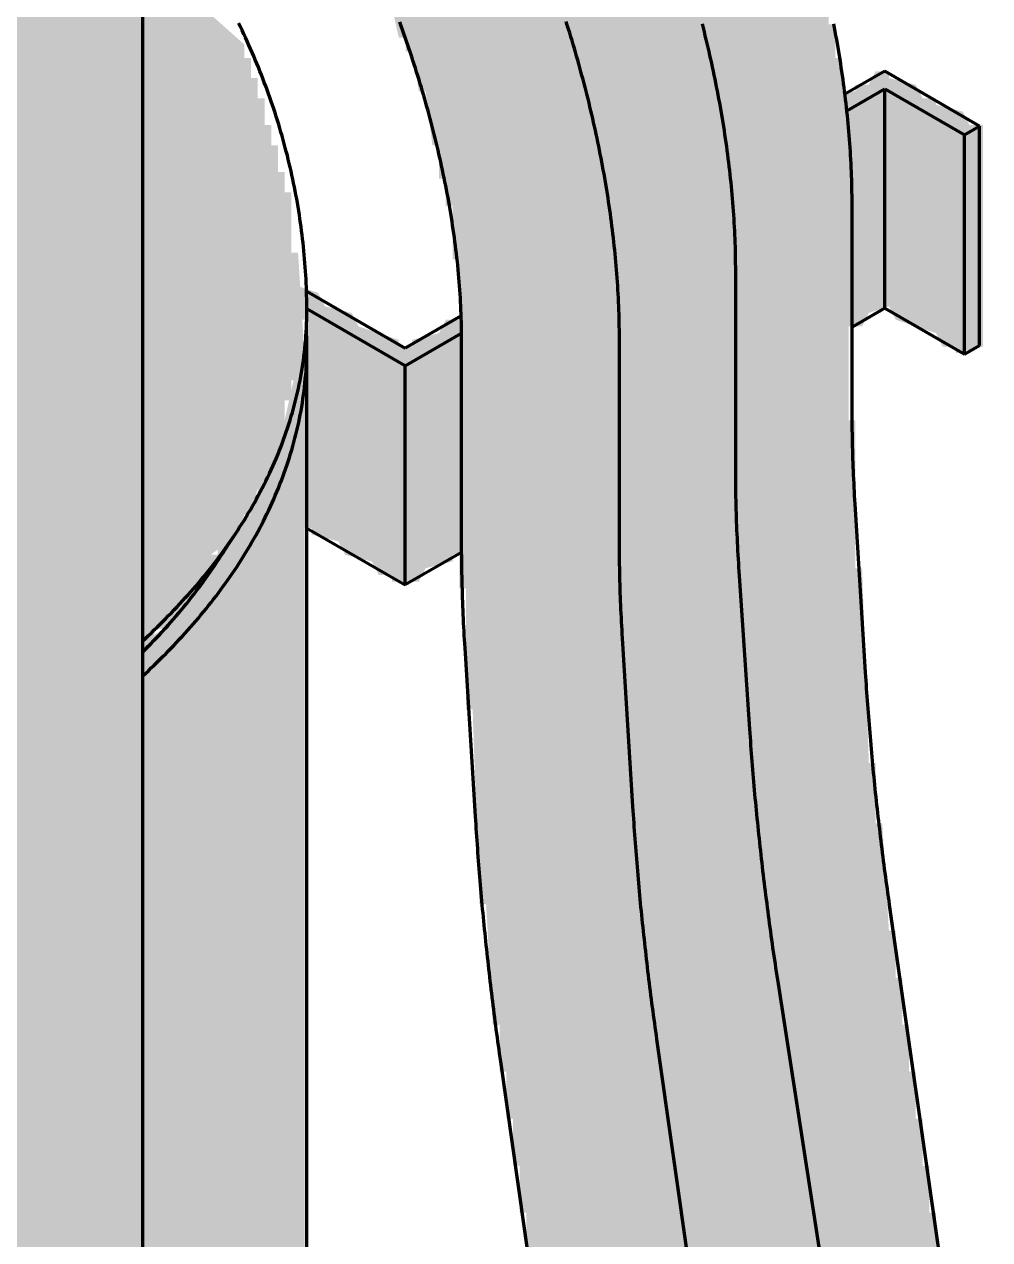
# Model space of a CAD drawing. Header units: millimetres. Extents: x 0 to 420, y 0 to 297.
# Drawn here: x 246.51 to 260.89, y 216.97 to 235.08 of the extents above; entities that cross this region are included whole.
import ezdxf

# ---------------------------------------------------------------- set-up
doc = ezdxf.new("R2010")
doc.units = ezdxf.units.MM
doc.layers.add('01-VISIBLE', color=7, linetype='CONTINUOUS', lineweight=70)
doc.layers.add('13-GRAFICA', color=30, linetype='CONTINUOUS', lineweight=18)

msp = doc.modelspace()

# ---------------------------------------------------------------- hatches: boundary and pattern name
at = {"layer": '13-GRAFICA', "true_color": 0xb21820}
h = msp.add_hatch(color=7, dxfattribs=at)
h.dxf.hatch_style = 1
h.paths.add_polyline_path([(220.992, 262.475), (220.992, 262.375), (221.192, 262.375), (221.192, 262.275), (221.792, 262.175), (221.792, 262.075), (221.992, 262.075), (221.992, 261.975), (222.192, 261.975), (222.192, 261.875), (222.392, 261.875), (222.392, 261.775), (222.592, 261.775), (222.592, 261.675), (222.792, 261.675), (222.792, 261.575), (222.992, 261.575), (222.992, 261.475), (223.592, 261.275), (223.692, 261.075), (223.892, 261.075), (223.892, 260.975), (224.292, 260.875), (224.392, 260.675), (224.992, 260.475), (225.092, 260.275), (225.692, 260.075), (225.792, 259.875), (225.992, 259.875), (225.992, 259.775), (226.192, 259.775), (226.292, 259.575), (226.892, 259.375), (226.992, 259.175), (227.592, 258.975), (227.692, 258.775), (228.292, 258.575), (228.392, 258.375), (228.792, 258.275), (228.892, 258.075), (229.092, 258.075), (229.092, 257.975), (229.492, 257.875), (229.592, 257.675), (230.192, 257.475), (230.292, 257.275), (230.692, 257.175), (230.792, 256.975), (231.392, 256.775), (231.492, 256.575), (231.692, 256.575), (231.692, 256.475), (232.092, 256.375), (232.192, 256.175), (232.792, 255.975), (232.892, 255.775), (233.292, 255.675), (233.392, 255.475), (233.992, 255.275), (234.092, 255.075), (234.492, 254.975), (234.492, 254.875), (234.792, 254.775), (234.892, 254.575), (235.292, 254.475), (235.392, 254.275), (235.592, 254.275), (235.692, 254.075), (236.092, 253.975), (236.292, 253.675), (236.492, 253.675), (236.592, 253.475), (236.792, 253.475), (236.892, 253.275), (237.092, 253.275), (237.292, 252.975), (237.492, 252.975), (237.492, 252.875), (237.792, 252.775), (238.092, 252.375), (238.292, 252.375), (238.492, 252.075), (238.692, 252.075), (238.992, 251.675), (239.192, 251.675), (239.392, 251.375), (239.592, 251.375), (240.092, 250.775), (240.292, 250.775), (240.792, 250.175), (240.992, 250.175), (242.192, 248.875), (242.392, 248.875), (242.392, 248.775), (243.192, 248.075), (243.192, 247.875), (244.292, 246.875), (244.292, 246.675), (244.392, 246.675), (244.392, 246.575), (244.692, 246.375), (244.692, 246.175), (245.092, 245.875), (245.092, 245.675), (245.392, 245.475), (245.392, 245.275), (245.592, 245.175), (245.592, 244.975), (245.792, 244.875), (245.792, 244.675), (246.092, 244.475), (246.092, 244.275), (246.292, 244.175), (246.292, 243.975), (246.492, 243.875), (246.492, 243.675), (246.792, 243.475), (246.792, 243.275), (246.892, 243.275), (246.992, 242.975), (247.192, 242.875), (247.192, 242.675), (247.292, 242.675), (247.292, 242.475), (247.392, 242.475), (247.392, 242.275), (247.492, 242.275), (247.492, 242.075), (247.592, 242.075), (247.592, 241.875), (247.692, 241.875), (247.692, 241.675), (247.792, 241.675), (247.892, 240.975), (247.992, 240.975), (247.992, 240.675), (248.092, 240.675), (248.092, 240.175), (248.192, 240.175), (248.192, 238.975), (248.292, 238.975), (248.292, 212.875), (248.192, 212.875), (248.192, 212.675), (248.092, 212.675), (247.992, 212.475), (247.792, 212.475), (247.792, 208.075), (247.692, 208.075), (247.692, 207.975), (247.292, 207.875), (247.192, 207.675), (246.792, 207.575), (246.692, 207.375), (246.092, 207.175), (245.992, 206.975), (245.392, 206.775), (245.392, 206.675), (245.092, 206.575), (245.092, 206.475), (244.592, 206.575), (244.592, 211.475), (244.692, 211.475), (244.692, 211.675), (244.892, 211.775), (244.892, 211.975), (245.092, 212.075), (245.092, 212.275), (245.392, 212.475), (245.392, 212.675), (245.492, 212.675), (245.592, 212.975), (245.692, 212.975), (245.692, 239.775), (245.592, 239.775), (245.492, 240.575), (245.392, 240.575), (245.392, 240.875), (245.292, 240.875), (245.192, 241.275), (244.992, 241.375), (244.992, 241.575), (244.792, 241.675), (244.792, 241.875), (244.592, 241.975), (244.592, 242.175), (244.392, 242.275), (244.392, 242.475), (244.092, 242.675), (244.092, 242.875), (243.892, 242.975), (243.892, 243.175), (243.692, 243.275), (243.692, 243.475), (243.392, 243.675), (243.392, 243.875), (243.192, 243.975), (243.192, 244.175), (242.792, 244.475), (242.792, 244.675), (242.492, 244.875), (242.492, 245.075), (241.792, 245.675), (241.792, 245.875), (241.692, 245.875), (239.992, 247.675), (239.792, 247.675), (239.092, 248.475), (238.892, 248.475), (238.392, 249.075), (238.192, 249.075), (237.792, 249.575), (237.592, 249.575), (237.392, 249.875), (237.192, 249.875), (236.892, 250.275), (236.692, 250.275), (236.492, 250.575), (236.292, 250.575), (236.092, 250.875), (235.892, 250.875), (235.892, 250.975), (235.592, 251.075), (235.392, 251.375), (235.192, 251.375), (235.092, 251.575), (234.892, 251.575), (234.692, 251.875), (234.492, 251.875), (234.392, 252.075), (234.192, 252.075), (234.192, 252.175), (233.992, 252.175), (233.892, 252.375), (233.492, 252.475), (233.392, 252.675), (233.192, 252.675), (233.092, 252.875), (232.692, 252.975), (232.592, 253.175), (231.992, 253.375), (231.892, 253.575), (231.292, 253.775), (231.192, 253.975), (230.592, 254.175), (230.492, 254.375), (230.092, 254.475), (229.992, 254.675), (229.792, 254.675), (229.792, 254.775), (229.392, 254.875), (229.292, 255.075), (228.692, 255.275), (228.592, 255.475), (227.992, 255.675), (227.892, 255.875), (227.492, 255.975), (227.392, 256.175), (227.192, 256.175), (227.192, 256.275), (226.792, 256.375), (226.692, 256.575), (226.092, 256.775), (225.992, 256.975), (225.392, 257.175), (225.292, 257.375), (225.092, 257.375), (225.092, 257.475), (224.892, 257.475), (224.792, 257.675), (224.192, 257.875), (224.092, 258.075), (223.492, 258.275), (223.392, 258.475), (222.992, 258.575), (222.892, 258.775), (222.692, 258.775), (222.692, 258.875), (222.492, 258.875), (222.492, 258.975), (222.292, 258.975), (222.292, 259.075), (222.092, 259.075), (222.092, 259.175), (221.492, 259.375), (221.492, 259.475), (221.192, 259.575), (221.192, 259.675), (220.692, 259.775), (220.692, 259.875), (220.692, 262.475)])
at = {"layer": '13-GRAFICA', "true_color": 0x202020}
h = msp.add_hatch(color=7, dxfattribs=at)
h.dxf.hatch_style = 1
h.paths.add_polyline_path([(250.692, 183.375), (250.992, 183.275), (251.092, 183.075), (251.492, 182.975), (251.492, 182.875), (251.792, 182.875), (251.792, 182.775), (251.992, 182.775), (251.992, 182.675), (252.192, 182.675), (252.192, 182.575), (252.392, 182.575), (252.392, 182.475), (252.892, 182.375), (252.892, 183.175), (252.992, 183.175), (252.992, 187.775), (253.092, 187.775), (253.092, 189.575), (253.192, 189.575), (253.292, 192.175), (253.392, 192.175), (253.492, 193.675), (253.592, 193.675), (253.592, 194.275), (253.692, 194.275), (253.692, 194.875), (253.792, 194.875), (253.792, 195.475), (253.892, 195.475), (253.892, 196.075), (253.992, 196.075), (253.992, 196.675), (254.092, 196.675), (254.292, 198.475), (254.392, 198.475), (254.492, 199.575), (254.592, 199.575), (254.592, 200.175), (254.692, 200.175), (254.792, 201.675), (254.892, 201.675), (254.992, 204.475), (255.092, 204.475), (255.092, 207.675), (254.992, 207.675), (254.992, 209.475), (254.892, 209.475), (254.792, 211.675), (254.692, 211.675), (254.592, 213.175), (254.492, 213.175), (254.492, 213.875), (254.392, 213.875), (254.392, 214.575), (254.292, 214.575), (254.292, 215.275), (254.192, 215.275), (254.192, 215.975), (254.092, 215.975), (254.092, 216.675), (253.992, 216.675), (253.992, 217.375), (253.892, 217.375), (253.892, 218.075), (253.792, 218.075), (253.792, 218.775), (253.692, 218.775), (253.692, 219.475), (253.592, 219.475), (253.592, 220.175), (253.492, 220.175), (253.392, 221.975), (253.292, 221.975), (253.192, 224.875), (253.092, 224.875), (253.092, 226.675), (252.992, 226.675), (252.992, 231.575), (252.892, 231.575), (252.892, 232.375), (252.792, 232.375), (252.792, 232.775), (252.692, 232.775), (252.692, 233.275), (252.592, 233.275), (252.492, 234.075), (252.392, 234.075), (252.292, 234.675), (252.192, 234.675), (252.192, 234.875), (252.092, 234.875), (251.892, 235.775), (251.792, 235.775), (251.792, 235.975), (251.692, 235.975), (251.692, 236.175), (251.592, 236.175), (251.592, 236.375), (251.492, 236.375), (251.492, 236.575), (251.392, 236.575), (251.392, 236.875), (251.292, 236.875), (251.292, 237.075), (251.192, 237.075), (251.192, 237.275), (251.092, 237.275), (250.892, 237.875), (250.692, 237.975), (250.692, 238.175), (250.492, 238.275), (250.492, 238.475), (250.292, 238.575), (250.192, 238.975), (250.092, 238.975), (249.992, 239.275), (249.692, 239.475), (249.692, 239.675), (249.192, 240.075), (249.192, 240.275), (249.092, 240.275), (247.992, 241.475), (247.792, 241.475), (247.792, 241.675), (247.692, 241.675), (247.692, 241.875), (247.592, 241.875), (247.592, 242.075), (247.492, 242.075), (247.492, 242.275), (247.392, 242.275), (247.192, 242.875), (246.992, 242.975), (246.992, 243.175), (246.792, 243.275), (246.792, 243.475), (246.492, 243.675), (246.492, 243.875), (246.292, 243.975), (246.292, 244.175), (246.092, 244.275), (246.092, 244.475), (245.792, 244.675), (245.792, 244.875), (245.592, 244.975), (245.592, 245.175), (245.392, 245.275), (245.392, 245.475), (245.292, 245.475), (245.292, 245.575), (245.092, 245.675), (245.092, 245.875), (244.992, 245.875), (245.092, 246.175), (245.592, 246.275), (245.692, 246.475), (245.892, 246.475), (245.992, 246.675), (246.392, 246.775), (246.492, 246.975), (246.692, 246.975), (246.692, 247.075), (246.892, 247.075), (246.892, 247.175), (247.092, 247.175), (247.092, 247.275), (247.792, 247.275), (247.792, 247.375), (249.092, 247.375), (249.092, 247.275), (249.392, 247.275), (249.392, 247.175), (250.192, 247.075), (250.192, 246.975), (250.792, 246.775), (250.892, 246.575), (251.292, 246.475), (251.392, 246.275), (251.992, 246.075), (251.992, 245.975), (252.092, 245.975), (252.192, 245.775), (252.392, 245.775), (253.092, 244.975), (253.292, 244.975), (253.292, 244.875), (254.192, 244.075), (254.192, 243.875), (254.692, 243.475), (254.692, 243.275), (255.192, 242.875), (255.192, 242.675), (255.392, 242.575), (255.392, 242.375), (255.492, 242.375), (255.592, 242.075), (255.792, 241.975), (255.892, 241.575), (256.092, 241.475), (256.092, 241.275), (256.192, 241.275), (256.292, 240.975), (256.492, 240.875), (256.592, 240.375), (256.692, 240.375), (256.692, 240.175), (256.792, 240.175), (256.792, 239.975), (256.892, 239.975), (256.892, 239.775), (256.992, 239.775), (256.992, 239.575), (257.092, 239.575), (257.092, 239.375), (257.192, 239.375), (257.192, 239.175), (257.292, 239.175), (257.292, 238.975), (257.392, 238.975), (257.392, 238.775), (257.492, 238.775), (257.692, 237.875), (257.792, 237.875), (257.792, 237.675), (257.892, 237.675), (257.892, 237.375), (257.992, 237.375), (257.992, 237.075), (258.092, 237.075), (258.092, 236.775), (258.192, 236.775), (258.192, 236.375), (258.292, 236.375), (258.292, 235.975), (258.392, 235.975), (258.392, 235.475), (258.492, 235.475), (258.492, 235.075), (258.592, 235.075), (258.592, 234.575), (258.692, 234.575), (258.692, 233.575), (258.792, 233.575), (258.792, 229.175), (258.892, 229.175), (258.892, 226.975), (258.992, 226.975), (259.092, 224.075), (259.192, 224.075), (259.192, 223.175), (259.292, 223.175), (259.392, 221.575), (259.492, 221.575), (259.492, 220.875), (259.592, 220.875), (259.592, 220.175), (259.692, 220.175), (259.692, 219.475), (259.792, 219.475), (259.792, 218.775), (259.892, 218.775), (259.892, 218.075), (259.992, 218.075), (259.992, 217.375), (260.092, 217.375), (260.092, 216.675), (260.192, 216.675), (260.192, 215.975), (260.292, 215.975), (260.292, 215.275), (260.392, 215.275), (260.392, 214.575), (260.492, 214.575), (260.592, 212.775), (260.692, 212.775), (260.692, 211.575), (260.792, 211.575), (260.792, 209.875), (260.892, 209.875), (260.892, 206.175), (260.792, 206.175), (260.692, 203.475), (260.592, 203.475), (260.592, 202.575), (260.492, 202.575), (260.492, 201.975), (260.392, 201.975), (260.392, 201.375), (260.292, 201.375), (260.292, 200.775), (260.192, 200.775), (260.192, 200.175), (260.092, 200.175), (260.092, 199.575), (259.992, 199.575), (259.992, 198.975), (259.892, 198.975), (259.692, 197.175), (259.592, 197.175), (259.492, 196.075), (259.392, 196.075), (259.392, 195.375), (259.292, 195.375), (259.292, 194.775), (259.192, 194.775), (259.192, 193.875), (259.092, 193.875), (259.092, 192.775), (258.992, 192.775), (258.892, 189.175), (258.792, 189.175), (258.792, 184.975), (258.692, 184.975), (258.692, 184.075), (258.592, 184.075), (258.592, 183.775), (258.492, 183.775), (258.492, 183.475), (258.392, 183.475), (258.392, 183.175), (258.292, 183.175), (258.292, 182.875), (258.192, 182.875), (258.192, 182.675), (258.092, 182.675), (257.992, 182.175), (257.592, 181.875), (257.592, 181.675), (257.192, 181.375), (257.192, 181.175), (257.092, 181.175), (256.892, 180.875), (256.692, 180.875), (256.592, 180.675), (255.992, 180.475), (255.892, 180.275), (255.692, 180.275), (255.692, 180.175), (255.092, 179.975), (254.992, 179.775), (254.592, 179.675), (254.492, 179.475), (254.092, 179.375), (253.992, 179.175), (253.492, 179.075), (253.292, 178.775), (252.692, 178.575), (252.592, 178.375), (252.392, 178.375), (252.392, 178.275), (252.192, 178.275), (252.192, 178.175), (251.992, 178.175), (251.992, 178.075), (250.792, 177.975), (250.792, 177.875), (250.692, 177.875)])
at = {"layer": '13-GRAFICA', "true_color": 0xb21820}
h = msp.add_hatch(color=7, dxfattribs=at)
h.dxf.hatch_style = 1
h.paths.add_polyline_path([(248.292, 236.275), (248.392, 236.275), (248.392, 236.175), (248.792, 235.875), (248.792, 235.675), (248.892, 235.675), (248.892, 235.575), (249.792, 234.775), (249.792, 234.575), (249.892, 234.575), (249.892, 234.275), (249.992, 234.275), (249.992, 233.975), (250.092, 233.975), (250.092, 233.575), (250.192, 233.575), (250.192, 233.275), (250.292, 233.275), (250.292, 232.875), (250.392, 232.875), (250.392, 232.575), (250.492, 232.575), (250.492, 231.675), (250.592, 231.675), (250.692, 230.075), (250.592, 230.075), (250.592, 229.775), (250.492, 229.775), (250.492, 229.475), (250.392, 229.475), (250.392, 229.175), (250.292, 229.175), (250.292, 228.775), (250.192, 228.775), (250.192, 228.475), (250.092, 228.475), (250.092, 228.175), (249.992, 228.175), (249.892, 227.775), (249.792, 227.775), (249.692, 227.475), (249.292, 227.175), (249.292, 226.975), (248.992, 226.775), (248.992, 226.575), (248.592, 226.275), (248.592, 226.075), (248.492, 226.075), (248.392, 225.875), (248.292, 225.875)])
h = msp.add_hatch(color=7, dxfattribs=at)
h.dxf.hatch_style = 1
h.paths.add_polyline_path([(258.692, 234.075), (258.892, 234.075), (258.892, 234.175), (259.092, 234.175), (259.192, 234.375), (259.392, 234.375), (259.392, 234.275), (259.792, 234.175), (259.892, 233.975), (260.092, 233.975), (260.092, 233.875), (260.492, 233.775), (260.592, 233.575), (260.792, 233.575), (260.792, 230.275), (260.392, 230.175), (260.392, 230.275), (260.192, 230.275), (260.092, 230.475), (259.492, 230.675), (259.392, 230.875), (259.092, 230.775), (258.992, 230.575), (258.792, 230.575), (258.792, 233.575), (258.692, 233.575)])
h = msp.add_hatch(color=7, dxfattribs=at)
h.dxf.hatch_style = 1
h.paths.add_polyline_path([(250.592, 230.675), (250.592, 231.175), (250.892, 231.075), (250.992, 230.875), (251.392, 230.775), (251.492, 230.575), (252.092, 230.375), (252.092, 230.275), (252.292, 230.275), (252.292, 230.375), (252.692, 230.475), (252.792, 230.675), (252.992, 230.675), (252.992, 227.175), (252.892, 227.175), (252.892, 227.075), (252.492, 226.975), (252.392, 226.775), (251.992, 226.775), (251.992, 226.875), (251.792, 226.875), (251.692, 227.075), (251.292, 227.175), (251.192, 227.375), (250.792, 227.475), (250.792, 227.575), (250.692, 227.575), (250.692, 230.675)])
h = msp.add_hatch(color=7, dxfattribs=at)
h.dxf.hatch_style = 1
h.paths.add_polyline_path([(248.992, 226.775), (249.292, 226.975), (249.292, 227.175), (249.392, 227.175), (249.392, 227.275), (249.692, 227.475), (249.692, 227.675), (249.892, 227.775), (249.892, 227.975), (249.992, 227.975), (249.992, 228.175), (250.092, 228.175), (250.092, 228.475), (250.192, 228.475), (250.192, 228.775), (250.292, 228.775), (250.292, 229.175), (250.392, 229.175), (250.592, 230.075), (250.692, 230.075), (250.692, 177.275), (250.592, 177.275), (250.592, 177.075), (250.492, 177.075), (250.492, 176.675), (250.392, 176.675), (250.192, 175.775), (250.092, 175.775), (250.092, 175.575), (249.992, 175.575), (249.992, 175.175), (249.692, 175.175), (249.692, 175.275), (249.592, 175.275), (249.492, 175.675), (249.392, 175.675), (249.292, 175.975), (249.092, 176.075), (249.092, 176.275), (248.992, 176.275), (248.992, 176.475), (248.992, 187.375), (248.992, 204.275), (248.992, 226.575)])
h = msp.add_hatch(color=7, dxfattribs=at)
h.dxf.hatch_style = 1
h.paths.add_polyline_path([(225.392, 223.075), (225.392, 222.975), (225.692, 222.975), (225.692, 222.875), (225.992, 222.875), (225.992, 222.775), (226.892, 222.575), (226.892, 222.475), (227.092, 222.475), (227.092, 222.375), (227.392, 222.375), (227.392, 222.275), (227.692, 222.275), (227.692, 222.175), (227.992, 222.175), (227.992, 222.075), (228.292, 222.075), (228.292, 221.975), (229.392, 221.875), (229.392, 221.775), (230.492, 221.675), (230.492, 221.575), (231.092, 221.575), (231.092, 221.475), (231.592, 221.475), (231.592, 221.375), (236.492, 221.275), (236.492, 221.375), (237.392, 221.375), (237.392, 221.475), (239.292, 221.575), (239.292, 221.675), (239.692, 221.675), (239.692, 221.775), (240.092, 221.775), (240.092, 221.875), (240.492, 221.875), (240.492, 221.975), (240.892, 221.975), (240.892, 222.075), (242.092, 222.275), (242.092, 222.375), (242.392, 222.375), (242.392, 222.475), (243.092, 222.575), (243.092, 222.675), (243.292, 222.675), (243.292, 222.775), (243.492, 222.775), (243.492, 222.875), (243.692, 222.875), (243.692, 222.975), (243.892, 222.975), (243.892, 223.075), (244.192, 223.075), (244.192, 223.175), (244.392, 223.175), (244.392, 223.275), (244.592, 223.275), (244.592, 223.375), (244.792, 223.375), (244.792, 223.475), (244.992, 223.475), (244.992, 223.575), (245.292, 223.575), (245.292, 223.675), (245.692, 223.775), (245.692, 212.975), (245.592, 212.975), (245.592, 212.775), (245.392, 212.675), (245.392, 212.475), (245.092, 212.275), (245.092, 212.075), (244.892, 211.975), (244.892, 211.775), (244.792, 211.775), (244.692, 211.475), (244.592, 211.475), (244.592, 206.575), (244.792, 206.575), (244.792, 206.475), (245.292, 206.575), (245.392, 206.775), (245.992, 206.975), (246.092, 207.175), (246.692, 207.375), (246.792, 207.575), (246.992, 207.575), (246.992, 207.675), (247.192, 207.675), (247.292, 207.875), (247.492, 207.875), (247.492, 207.975), (247.792, 208.075), (247.792, 212.475), (247.992, 212.475), (247.992, 212.575), (248.192, 212.675), (248.192, 212.875), (248.292, 212.875), (248.292, 225.875), (248.592, 226.075), (248.592, 226.275), (248.992, 226.575), (248.992, 204.275), (248.892, 204.275), (248.792, 204.075), (248.592, 204.075), (247.992, 203.375), (247.792, 203.375), (247.292, 202.775), (247.092, 202.775), (247.092, 202.675), (246.992, 202.675), (246.892, 202.475), (246.692, 202.475), (246.592, 202.275), (246.392, 202.275), (246.392, 202.175), (246.192, 202.175), (246.192, 202.075), (245.992, 202.075), (245.992, 201.975), (245.792, 201.975), (245.792, 201.875), (245.192, 201.675), (245.092, 201.475), (244.892, 201.475), (244.892, 201.375), (244.692, 201.375), (244.692, 201.275), (244.492, 201.275), (244.492, 201.175), (244.292, 201.175), (244.292, 201.075), (244.092, 201.075), (244.092, 200.975), (243.792, 200.975), (243.792, 200.875), (243.492, 200.875), (243.492, 200.775), (243.192, 200.775), (243.192, 200.675), (242.892, 200.675), (242.892, 200.575), (242.592, 200.575), (242.592, 200.475), (242.192, 200.475), (242.192, 200.375), (241.892, 200.375), (241.892, 200.275), (241.592, 200.275), (241.592, 200.175), (241.292, 200.175), (241.292, 200.075), (240.992, 200.075), (240.992, 199.975), (239.892, 199.875), (239.892, 199.775), (239.292, 199.775), (239.292, 199.675), (238.692, 199.675), (238.692, 199.575), (238.092, 199.575), (238.092, 199.475), (237.492, 199.475), (237.492, 199.375), (233.292, 199.275), (233.292, 199.375), (232.392, 199.375), (232.392, 199.475), (229.792, 199.675), (229.792, 199.775), (228.992, 199.875), (228.992, 199.975), (228.692, 199.975), (228.692, 200.075), (228.292, 200.075), (228.292, 200.175), (227.892, 200.175), (227.892, 200.275), (227.492, 200.275), (227.492, 200.375), (227.092, 200.375), (227.092, 200.475), (226.792, 200.475), (226.792, 200.575), (226.392, 200.575), (226.392, 200.675), (226.192, 200.675), (226.192, 200.775), (225.892, 200.775), (225.892, 200.875), (225.692, 200.875), (225.692, 200.975), (225.492, 200.975), (225.492, 201.075), (225.292, 201.075), (225.292, 201.175), (225.192, 201.175), (225.192, 223.075)])

# ---------------------------------------------------------------- linework, layer by layer
at = {"layer": '01-VISIBLE'}
for p, q in [((248.274, 238.668), (248.274, 212.979)), ((259.329, 234.375), (258.737, 234.034)), ((260.743, 233.559), (259.329, 234.375)), ((258.766, 233.789), (259.329, 234.114)), ((259.329, 234.114), (260.517, 233.428)), ((259.329, 230.848), (259.329, 234.114)), ((260.517, 233.428), (260.743, 233.559)), ((260.743, 230.293), (260.743, 233.559)), ((260.517, 230.162), (260.517, 233.428)), ((258.842, 229.4), (258.842, 232.4)), ((257.11, 228.472), (257.11, 231.399)), ((250.717, 231.101), (252.187, 230.252)), ((252.187, 229.991), (250.722, 230.837)), ((259.329, 230.848), (258.842, 230.567)), ((259.329, 230.848), (260.517, 230.162)), ((253.022, 230.734), (252.187, 230.252)), ((252.187, 229.991), (253.027, 230.476)), ((250.722, 178.021), (250.722, 230.277)), ((253.028, 227.4), (253.028, 230.399)), ((255.378, 227.4), (255.378, 230.399)), ((260.517, 230.162), (260.743, 230.293)), ((252.187, 226.725), (252.187, 229.991)), ((259.044, 225.423), (258.889, 227.934)), ((250.722, 227.571), (252.187, 226.725)), ((249.389, 227.076), (249.688, 227.533)), ((253.028, 227.21), (252.187, 226.725)), ((257.32, 224.578), (257.166, 226.863)), ((255.58, 223.423), (255.424, 225.933)), ((253.234, 223.278), (253.078, 225.788)), ((260.394, 214.994), (259.401, 221.961)), ((258.783, 214.083), (257.746, 220.782)), ((256.929, 212.993), (255.936, 219.96)), ((254.602, 212.662), (253.61, 219.629))]:
    msp.add_line(p, q, dxfattribs=at)
for points in [[(250.722, 230.799), (250.722, 230.859), (250.721, 230.92), (250.72, 230.98), (250.719, 231.04), (250.717, 231.1), (250.715, 231.16), (250.712, 231.22), (250.71, 231.28), (250.706, 231.34), (250.703, 231.4), (250.699, 231.46), (250.694, 231.52), (250.689, 231.58), (250.684, 231.64), (250.679, 231.7), (250.673, 231.76), (250.666, 231.82), (250.66, 231.88), (250.652, 231.939), (250.645, 231.999), (250.637, 232.059), (250.629, 232.118), (250.62, 232.178), (250.611, 232.237), (250.602, 232.297), (250.592, 232.356), (250.582, 232.415), (250.572, 232.475), (250.561, 232.534), (250.549, 232.593), (250.538, 232.652), (250.526, 232.711), (250.514, 232.77), (250.501, 232.829), (250.488, 232.887), (250.474, 232.946), (250.461, 233.004), (250.446, 233.063), (250.432, 233.121), (250.417, 233.18), (250.402, 233.238), (250.386, 233.296), (250.37, 233.354), (250.354, 233.412), (250.337, 233.47), (250.32, 233.527), (250.303, 233.585), (250.285, 233.642), (250.267, 233.7), (250.249, 233.757), (250.23, 233.814), (250.211, 233.871), (250.191, 233.928), (250.172, 233.985), (250.152, 234.042), (250.131, 234.098), (250.11, 234.155), (250.089, 234.211), (250.068, 234.267), (250.046, 234.323), (250.024, 234.379), (250.001, 234.435), (249.979, 234.491), (249.955, 234.546), (249.932, 234.602), (249.908, 234.657), (249.884, 234.712), (249.86, 234.767), (249.835, 234.822), (249.81, 234.877), (249.785, 234.931), (249.759, 234.986), (249.733, 235.04), (249.707, 235.094)], [(253.028, 230.399), (253.027, 230.459), (253.027, 230.52), (253.026, 230.58), (253.025, 230.64), (253.023, 230.7), (253.021, 230.76), (253.018, 230.821), (253.016, 230.881), (253.013, 230.941), (253.009, 231.001), (253.005, 231.061), (253.001, 231.121), (252.997, 231.181), (252.992, 231.241), (252.987, 231.301), (252.982, 231.361), (252.976, 231.421), (252.97, 231.481), (252.964, 231.541), (252.957, 231.601), (252.95, 231.661), (252.943, 231.721), (252.936, 231.78), (252.928, 231.84), (252.92, 231.9), (252.912, 231.959), (252.903, 232.019), (252.894, 232.079), (252.885, 232.138), (252.876, 232.198), (252.866, 232.257), (252.856, 232.317), (252.846, 232.376), (252.835, 232.435), (252.825, 232.494), (252.814, 232.554), (252.802, 232.613), (252.791, 232.672), (252.779, 232.731), (252.767, 232.79), (252.755, 232.849), (252.743, 232.908), (252.73, 232.967), (252.717, 233.026), (252.704, 233.085), (252.69, 233.143), (252.677, 233.202), (252.663, 233.261), (252.649, 233.319), (252.635, 233.378), (252.62, 233.436), (252.605, 233.494), (252.59, 233.553), (252.575, 233.611), (252.56, 233.669), (252.544, 233.727), (252.528, 233.786), (252.512, 233.844), (252.496, 233.902), (252.479, 233.96), (252.463, 234.017), (252.446, 234.075), (252.429, 234.133), (252.411, 234.191), (252.394, 234.248), (252.376, 234.306), (252.358, 234.363), (252.34, 234.421), (252.322, 234.478), (252.303, 234.535), (252.284, 234.593), (252.265, 234.65), (252.246, 234.707), (252.227, 234.764), (252.207, 234.821), (252.188, 234.878), (252.168, 234.935), (252.148, 234.991), (252.127, 235.048), (252.107, 235.105)], [(255.378, 230.399), (255.378, 230.459), (255.377, 230.519), (255.376, 230.579), (255.375, 230.639), (255.374, 230.699), (255.372, 230.759), (255.37, 230.819), (255.368, 230.879), (255.366, 230.939), (255.363, 230.999), (255.36, 231.059), (255.356, 231.119), (255.353, 231.179), (255.349, 231.239), (255.345, 231.299), (255.34, 231.359), (255.335, 231.419), (255.331, 231.479), (255.325, 231.539), (255.32, 231.598), (255.314, 231.658), (255.308, 231.718), (255.302, 231.778), (255.295, 231.837), (255.289, 231.897), (255.282, 231.957), (255.274, 232.016), (255.267, 232.076), (255.259, 232.135), (255.251, 232.195), (255.243, 232.254), (255.235, 232.314), (255.226, 232.373), (255.217, 232.433), (255.208, 232.492), (255.199, 232.551), (255.189, 232.611), (255.179, 232.67), (255.169, 232.729), (255.159, 232.788), (255.149, 232.847), (255.138, 232.907), (255.127, 232.966), (255.116, 233.025), (255.105, 233.084), (255.093, 233.143), (255.082, 233.201), (255.07, 233.26), (255.058, 233.319), (255.045, 233.378), (255.033, 233.437), (255.02, 233.495), (255.007, 233.554), (254.994, 233.612), (254.98, 233.671), (254.967, 233.73), (254.953, 233.788), (254.939, 233.846), (254.925, 233.905), (254.911, 233.963), (254.896, 234.021), (254.881, 234.08), (254.866, 234.138), (254.851, 234.196), (254.836, 234.254), (254.82, 234.312), (254.805, 234.37), (254.789, 234.428), (254.773, 234.486), (254.757, 234.543), (254.74, 234.601), (254.724, 234.659), (254.707, 234.717), (254.69, 234.774), (254.673, 234.832), (254.655, 234.889), (254.638, 234.947), (254.62, 235.004), (254.602, 235.061), (254.584, 235.119)], [(257.11, 231.399), (257.11, 231.459), (257.109, 231.519), (257.109, 231.58), (257.108, 231.64), (257.106, 231.7), (257.105, 231.76), (257.103, 231.82), (257.1, 231.88), (257.098, 231.94), (257.095, 232), (257.092, 232.06), (257.089, 232.12), (257.085, 232.179), (257.081, 232.239), (257.077, 232.299), (257.073, 232.359), (257.068, 232.419), (257.063, 232.479), (257.058, 232.539), (257.052, 232.599), (257.047, 232.658), (257.041, 232.718), (257.034, 232.778), (257.028, 232.838), (257.021, 232.897), (257.014, 232.957), (257.007, 233.016), (256.999, 233.076), (256.992, 233.136), (256.984, 233.195), (256.976, 233.255), (256.967, 233.314), (256.959, 233.373), (256.95, 233.433), (256.941, 233.492), (256.931, 233.552), (256.922, 233.611), (256.912, 233.67), (256.902, 233.729), (256.892, 233.788), (256.881, 233.848), (256.871, 233.907), (256.86, 233.966), (256.849, 234.025), (256.837, 234.084), (256.826, 234.143), (256.814, 234.202), (256.802, 234.26), (256.79, 234.319), (256.778, 234.378), (256.765, 234.437), (256.752, 234.495), (256.739, 234.554), (256.726, 234.613), (256.713, 234.671), (256.699, 234.73), (256.686, 234.788), (256.672, 234.847), (256.657, 234.905), (256.643, 234.963), (256.628, 235.022), (256.614, 235.08)], [(258.842, 232.4), (258.842, 232.46), (258.842, 232.52), (258.841, 232.58), (258.84, 232.64), (258.839, 232.7), (258.837, 232.76), (258.835, 232.82), (258.833, 232.88), (258.83, 232.94), (258.828, 233), (258.824, 233.06), (258.821, 233.12), (258.818, 233.18), (258.814, 233.24), (258.809, 233.3), (258.805, 233.359), (258.8, 233.419), (258.795, 233.479), (258.79, 233.539), (258.785, 233.599), (258.779, 233.659), (258.773, 233.718), (258.767, 233.778), (258.76, 233.838), (258.753, 233.897), (258.747, 233.957), (258.739, 234.017), (258.732, 234.076), (258.724, 234.136), (258.716, 234.195), (258.708, 234.255), (258.7, 234.314), (258.691, 234.374), (258.682, 234.433), (258.673, 234.492), (258.664, 234.552), (258.654, 234.611), (258.644, 234.67), (258.634, 234.73), (258.624, 234.789), (258.614, 234.848), (258.603, 234.907), (258.592, 234.966), (258.581, 235.025), (258.57, 235.084)], [(249.688, 227.533), (249.722, 227.584), (249.754, 227.636), (249.787, 227.687), (249.819, 227.739), (249.85, 227.792), (249.881, 227.844), (249.912, 227.897), (249.942, 227.95), (249.971, 228.003), (250, 228.057), (250.029, 228.111), (250.057, 228.165), (250.085, 228.219), (250.112, 228.273), (250.139, 228.328), (250.165, 228.383), (250.191, 228.439), (250.216, 228.494), (250.24, 228.55), (250.264, 228.606), (250.288, 228.662), (250.311, 228.719), (250.333, 228.775), (250.355, 228.832), (250.376, 228.89), (250.397, 228.947), (250.417, 229.004), (250.436, 229.062), (250.455, 229.12), (250.474, 229.178), (250.491, 229.237), (250.508, 229.295), (250.525, 229.354), (250.541, 229.413), (250.556, 229.472), (250.57, 229.531), (250.584, 229.59), (250.598, 229.65), (250.61, 229.71), (250.622, 229.769), (250.633, 229.829), (250.644, 229.889), (250.654, 229.949), (250.663, 230.01), (250.672, 230.07), (250.68, 230.13), (250.687, 230.191), (250.694, 230.252), (250.7, 230.312), (250.705, 230.373), (250.709, 230.434), (250.713, 230.495), (250.716, 230.555), (250.719, 230.616), (250.72, 230.677), (250.722, 230.738), (250.722, 230.799)], [(250.722, 230.277), (250.722, 230.32), (250.721, 230.364), (250.72, 230.407), (250.719, 230.451), (250.717, 230.494), (250.715, 230.538)], [(248.274, 225.366), (248.318, 225.407), (248.362, 225.448), (248.406, 225.49), (248.449, 225.531), (248.492, 225.573), (248.535, 225.615), (248.578, 225.658), (248.62, 225.7), (248.662, 225.743), (248.704, 225.786), (248.746, 225.83), (248.787, 225.873), (248.828, 225.917), (248.869, 225.961), (248.909, 226.006), (248.949, 226.051), (248.989, 226.096), (249.029, 226.141), (249.068, 226.186), (249.107, 226.232), (249.145, 226.278), (249.184, 226.325), (249.222, 226.371), (249.259, 226.418), (249.296, 226.465), (249.333, 226.513), (249.37, 226.56), (249.406, 226.608), (249.442, 226.657), (249.478, 226.705), (249.513, 226.754), (249.547, 226.803), (249.582, 226.852), (249.616, 226.902), (249.649, 226.952), (249.683, 227.002), (249.715, 227.052), (249.748, 227.103), (249.78, 227.154), (249.811, 227.205), (249.842, 227.256), (249.873, 227.308), (249.903, 227.36), (249.933, 227.412), (249.962, 227.464), (249.991, 227.517), (250.02, 227.57), (250.048, 227.623), (250.075, 227.677), (250.102, 227.73), (250.129, 227.784), (250.155, 227.839), (250.18, 227.893), (250.205, 227.948), (250.229, 228.003), (250.253, 228.058), (250.277, 228.113), (250.3, 228.169), (250.322, 228.224), (250.344, 228.28), (250.365, 228.337), (250.386, 228.393), (250.406, 228.45), (250.425, 228.506), (250.444, 228.563), (250.463, 228.621), (250.48, 228.678), (250.498, 228.736), (250.514, 228.793), (250.53, 228.851), (250.546, 228.909), (250.56, 228.968), (250.575, 229.026), (250.588, 229.085), (250.601, 229.143), (250.613, 229.202), (250.625, 229.261), (250.636, 229.32), (250.646, 229.379), (250.656, 229.439), (250.665, 229.498), (250.673, 229.558), (250.681, 229.617), (250.688, 229.677), (250.695, 229.737), (250.7, 229.797), (250.705, 229.856), (250.71, 229.916), (250.713, 229.976), (250.716, 230.036), (250.719, 230.096), (250.721, 230.156), (250.722, 230.217), (250.722, 230.277)], [(258.889, 227.934), (258.885, 227.995), (258.881, 228.056), (258.878, 228.117), (258.875, 228.178), (258.872, 228.239), (258.869, 228.3), (258.866, 228.361), (258.863, 228.422), (258.861, 228.483), (258.858, 228.544), (258.856, 228.606), (258.854, 228.667), (258.852, 228.728), (258.851, 228.789), (258.849, 228.85), (258.848, 228.911), (258.847, 228.972), (258.845, 229.034), (258.845, 229.095), (258.844, 229.156), (258.843, 229.217), (258.843, 229.278), (258.843, 229.339), (258.842, 229.4)], [(257.166, 226.863), (257.161, 226.925), (257.157, 226.987), (257.154, 227.049), (257.15, 227.111), (257.147, 227.172), (257.143, 227.234), (257.14, 227.296), (257.137, 227.358), (257.134, 227.42), (257.131, 227.482), (257.129, 227.543), (257.126, 227.605), (257.124, 227.667), (257.122, 227.729), (257.12, 227.791), (257.118, 227.853), (257.117, 227.915), (257.115, 227.977), (257.114, 228.039), (257.113, 228.101), (257.112, 228.162), (257.111, 228.224), (257.111, 228.286), (257.11, 228.348), (257.11, 228.41), (257.11, 228.472)], [(248.274, 225.889), (248.319, 225.93), (248.363, 225.971), (248.407, 226.013), (248.45, 226.055), (248.494, 226.097), (248.537, 226.139), (248.579, 226.182), (248.622, 226.224), (248.664, 226.268), (248.706, 226.311), (248.748, 226.355), (248.79, 226.398), (248.831, 226.443), (248.872, 226.487), (248.912, 226.532), (248.953, 226.577), (248.993, 226.622), (249.032, 226.668), (249.072, 226.713), (249.111, 226.759), (249.149, 226.806), (249.188, 226.852), (249.226, 226.899), (249.264, 226.946), (249.301, 226.994), (249.338, 227.041), (249.375, 227.089), (249.411, 227.138), (249.447, 227.186), (249.483, 227.235), (249.518, 227.284), (249.553, 227.333), (249.587, 227.383), (249.622, 227.433), (249.655, 227.483), (249.688, 227.533)], [(253.078, 225.788), (253.075, 225.85), (253.071, 225.912), (253.068, 225.974), (253.064, 226.036), (253.061, 226.098), (253.058, 226.16), (253.055, 226.222), (253.052, 226.284), (253.05, 226.346), (253.047, 226.408), (253.045, 226.47), (253.043, 226.532), (253.041, 226.594), (253.039, 226.656), (253.037, 226.718), (253.035, 226.78), (253.034, 226.842), (253.033, 226.904), (253.031, 226.966), (253.03, 227.028), (253.03, 227.09), (253.029, 227.152), (253.028, 227.214), (253.028, 227.276), (253.028, 227.338), (253.028, 227.4)], [(255.424, 225.933), (255.42, 225.994), (255.417, 226.055), (255.413, 226.116), (255.41, 226.178), (255.407, 226.239), (255.404, 226.3), (255.401, 226.361), (255.398, 226.422), (255.396, 226.483), (255.394, 226.544), (255.391, 226.605), (255.389, 226.666), (255.388, 226.727), (255.386, 226.789), (255.384, 226.85), (255.383, 226.911), (255.382, 226.972), (255.381, 227.033), (255.38, 227.094), (255.379, 227.155), (255.378, 227.217), (255.378, 227.278), (255.378, 227.339), (255.378, 227.4)], [(248.274, 225.724), (248.318, 225.767), (248.361, 225.811), (248.404, 225.854), (248.446, 225.899), (248.489, 225.943), (248.531, 225.988), (248.572, 226.033), (248.614, 226.078), (248.655, 226.124), (248.696, 226.17), (248.736, 226.216), (248.776, 226.263), (248.816, 226.309), (248.855, 226.356), (248.894, 226.404), (248.933, 226.451), (248.972, 226.499), (249.01, 226.547), (249.047, 226.596), (249.085, 226.645), (249.122, 226.694), (249.158, 226.743), (249.194, 226.793), (249.23, 226.843), (249.265, 226.893), (249.3, 226.943), (249.335, 226.994), (249.369, 227.045), (249.403, 227.096), (249.436, 227.148), (249.469, 227.2), (249.501, 227.252), (249.533, 227.305)], [(248.274, 225.724), (248.317, 225.766), (248.36, 225.809), (248.402, 225.853), (248.444, 225.896), (248.486, 225.94), (248.527, 225.984), (248.568, 226.029), (248.609, 226.073), (248.65, 226.118), (248.69, 226.164), (248.73, 226.209), (248.77, 226.255), (248.809, 226.301), (248.848, 226.347), (248.886, 226.394), (248.925, 226.441), (248.963, 226.488), (249, 226.536), (249.038, 226.583), (249.074, 226.631), (249.111, 226.68), (249.147, 226.728), (249.183, 226.777), (249.218, 226.826), (249.253, 226.876), (249.288, 226.925), (249.322, 226.975), (249.356, 227.025), (249.389, 227.076)], [(259.401, 221.961), (259.393, 222.02), (259.384, 222.08), (259.376, 222.139), (259.368, 222.199), (259.36, 222.258), (259.352, 222.318), (259.344, 222.377), (259.336, 222.437), (259.328, 222.496), (259.32, 222.556), (259.313, 222.615), (259.305, 222.675), (259.297, 222.734), (259.29, 222.794), (259.283, 222.853), (259.275, 222.913), (259.268, 222.973), (259.261, 223.032), (259.254, 223.092), (259.247, 223.152), (259.24, 223.211), (259.233, 223.271), (259.227, 223.33), (259.22, 223.39), (259.214, 223.45), (259.207, 223.509), (259.201, 223.569), (259.194, 223.629), (259.188, 223.689), (259.182, 223.748), (259.176, 223.808), (259.17, 223.868), (259.164, 223.927), (259.158, 223.987), (259.153, 224.047), (259.147, 224.107), (259.141, 224.167), (259.136, 224.226), (259.131, 224.286), (259.125, 224.346), (259.12, 224.406), (259.115, 224.466), (259.11, 224.525), (259.105, 224.585), (259.1, 224.645), (259.095, 224.705), (259.091, 224.765), (259.086, 224.825), (259.081, 224.884), (259.077, 224.944), (259.073, 225.004), (259.068, 225.064), (259.064, 225.124), (259.06, 225.184), (259.056, 225.244), (259.052, 225.304), (259.048, 225.363), (259.044, 225.423)], [(257.746, 220.782), (257.737, 220.842), (257.727, 220.902), (257.718, 220.962), (257.709, 221.022), (257.7, 221.082), (257.691, 221.142), (257.683, 221.202), (257.674, 221.262), (257.665, 221.322), (257.657, 221.382), (257.648, 221.442), (257.64, 221.502), (257.632, 221.562), (257.623, 221.622), (257.615, 221.682), (257.607, 221.743), (257.599, 221.803), (257.591, 221.863), (257.583, 221.923), (257.576, 221.983), (257.568, 222.043), (257.56, 222.103), (257.553, 222.164), (257.545, 222.224), (257.538, 222.284), (257.531, 222.344), (257.524, 222.404), (257.516, 222.465), (257.509, 222.525), (257.502, 222.585), (257.496, 222.645), (257.489, 222.706), (257.482, 222.766), (257.475, 222.826), (257.469, 222.887), (257.462, 222.947), (257.456, 223.007), (257.45, 223.068), (257.444, 223.128), (257.437, 223.188), (257.431, 223.249), (257.425, 223.309), (257.42, 223.369), (257.414, 223.43), (257.408, 223.49), (257.402, 223.551), (257.397, 223.611), (257.392, 223.671), (257.386, 223.732), (257.381, 223.792), (257.376, 223.853), (257.371, 223.913), (257.366, 223.973), (257.361, 224.034), (257.356, 224.094), (257.351, 224.155), (257.346, 224.215), (257.342, 224.276), (257.337, 224.336), (257.333, 224.397), (257.329, 224.457), (257.324, 224.518), (257.32, 224.578)], [(255.936, 219.96), (255.928, 220.02), (255.919, 220.079), (255.911, 220.139), (255.903, 220.198), (255.895, 220.258), (255.887, 220.317), (255.879, 220.377), (255.871, 220.436), (255.863, 220.496), (255.855, 220.555), (255.848, 220.615), (255.84, 220.674), (255.833, 220.734), (255.825, 220.793), (255.818, 220.853), (255.811, 220.913), (255.803, 220.972), (255.796, 221.032), (255.789, 221.091), (255.782, 221.151), (255.775, 221.211), (255.769, 221.27), (255.762, 221.33), (255.755, 221.39), (255.749, 221.449), (255.742, 221.509), (255.736, 221.569), (255.73, 221.628), (255.723, 221.688), (255.717, 221.748), (255.711, 221.808), (255.705, 221.867), (255.699, 221.927), (255.694, 221.987), (255.688, 222.047), (255.682, 222.106), (255.677, 222.166), (255.671, 222.226), (255.666, 222.286), (255.66, 222.345), (255.655, 222.405), (255.65, 222.465), (255.645, 222.525), (255.64, 222.585), (255.635, 222.645), (255.63, 222.704), (255.626, 222.764), (255.621, 222.824), (255.617, 222.884), (255.612, 222.944), (255.608, 223.004), (255.603, 223.064), (255.599, 223.123), (255.595, 223.183), (255.591, 223.243), (255.587, 223.303), (255.583, 223.363), (255.58, 223.423)], [(253.61, 219.629), (253.601, 219.689), (253.593, 219.748), (253.585, 219.808), (253.576, 219.867), (253.568, 219.927), (253.56, 219.986), (253.552, 220.046), (253.544, 220.106), (253.536, 220.165), (253.529, 220.225), (253.521, 220.285), (253.513, 220.344), (253.506, 220.404), (253.498, 220.464), (253.491, 220.523), (253.483, 220.583), (253.476, 220.643), (253.469, 220.702), (253.462, 220.762), (253.455, 220.822), (253.448, 220.882), (253.441, 220.941), (253.434, 221.001), (253.427, 221.061), (253.421, 221.121), (253.414, 221.18), (253.408, 221.24), (253.401, 221.3), (253.395, 221.36), (253.389, 221.42), (253.383, 221.479), (253.376, 221.539), (253.37, 221.599), (253.364, 221.659), (253.359, 221.719), (253.353, 221.779), (253.347, 221.839), (253.341, 221.898), (253.336, 221.958), (253.33, 222.018), (253.325, 222.078), (253.32, 222.138), (253.314, 222.198), (253.309, 222.258), (253.304, 222.318), (253.299, 222.378), (253.294, 222.438), (253.289, 222.498), (253.285, 222.558), (253.28, 222.618), (253.275, 222.678), (253.271, 222.738), (253.267, 222.797), (253.262, 222.857), (253.258, 222.917), (253.254, 222.977), (253.25, 223.037), (253.246, 223.097), (253.242, 223.157), (253.238, 223.218), (253.234, 223.278)]]:
    msp.add_lwpolyline(points, dxfattribs=at)

doc.saveas('drawing.dxf')
